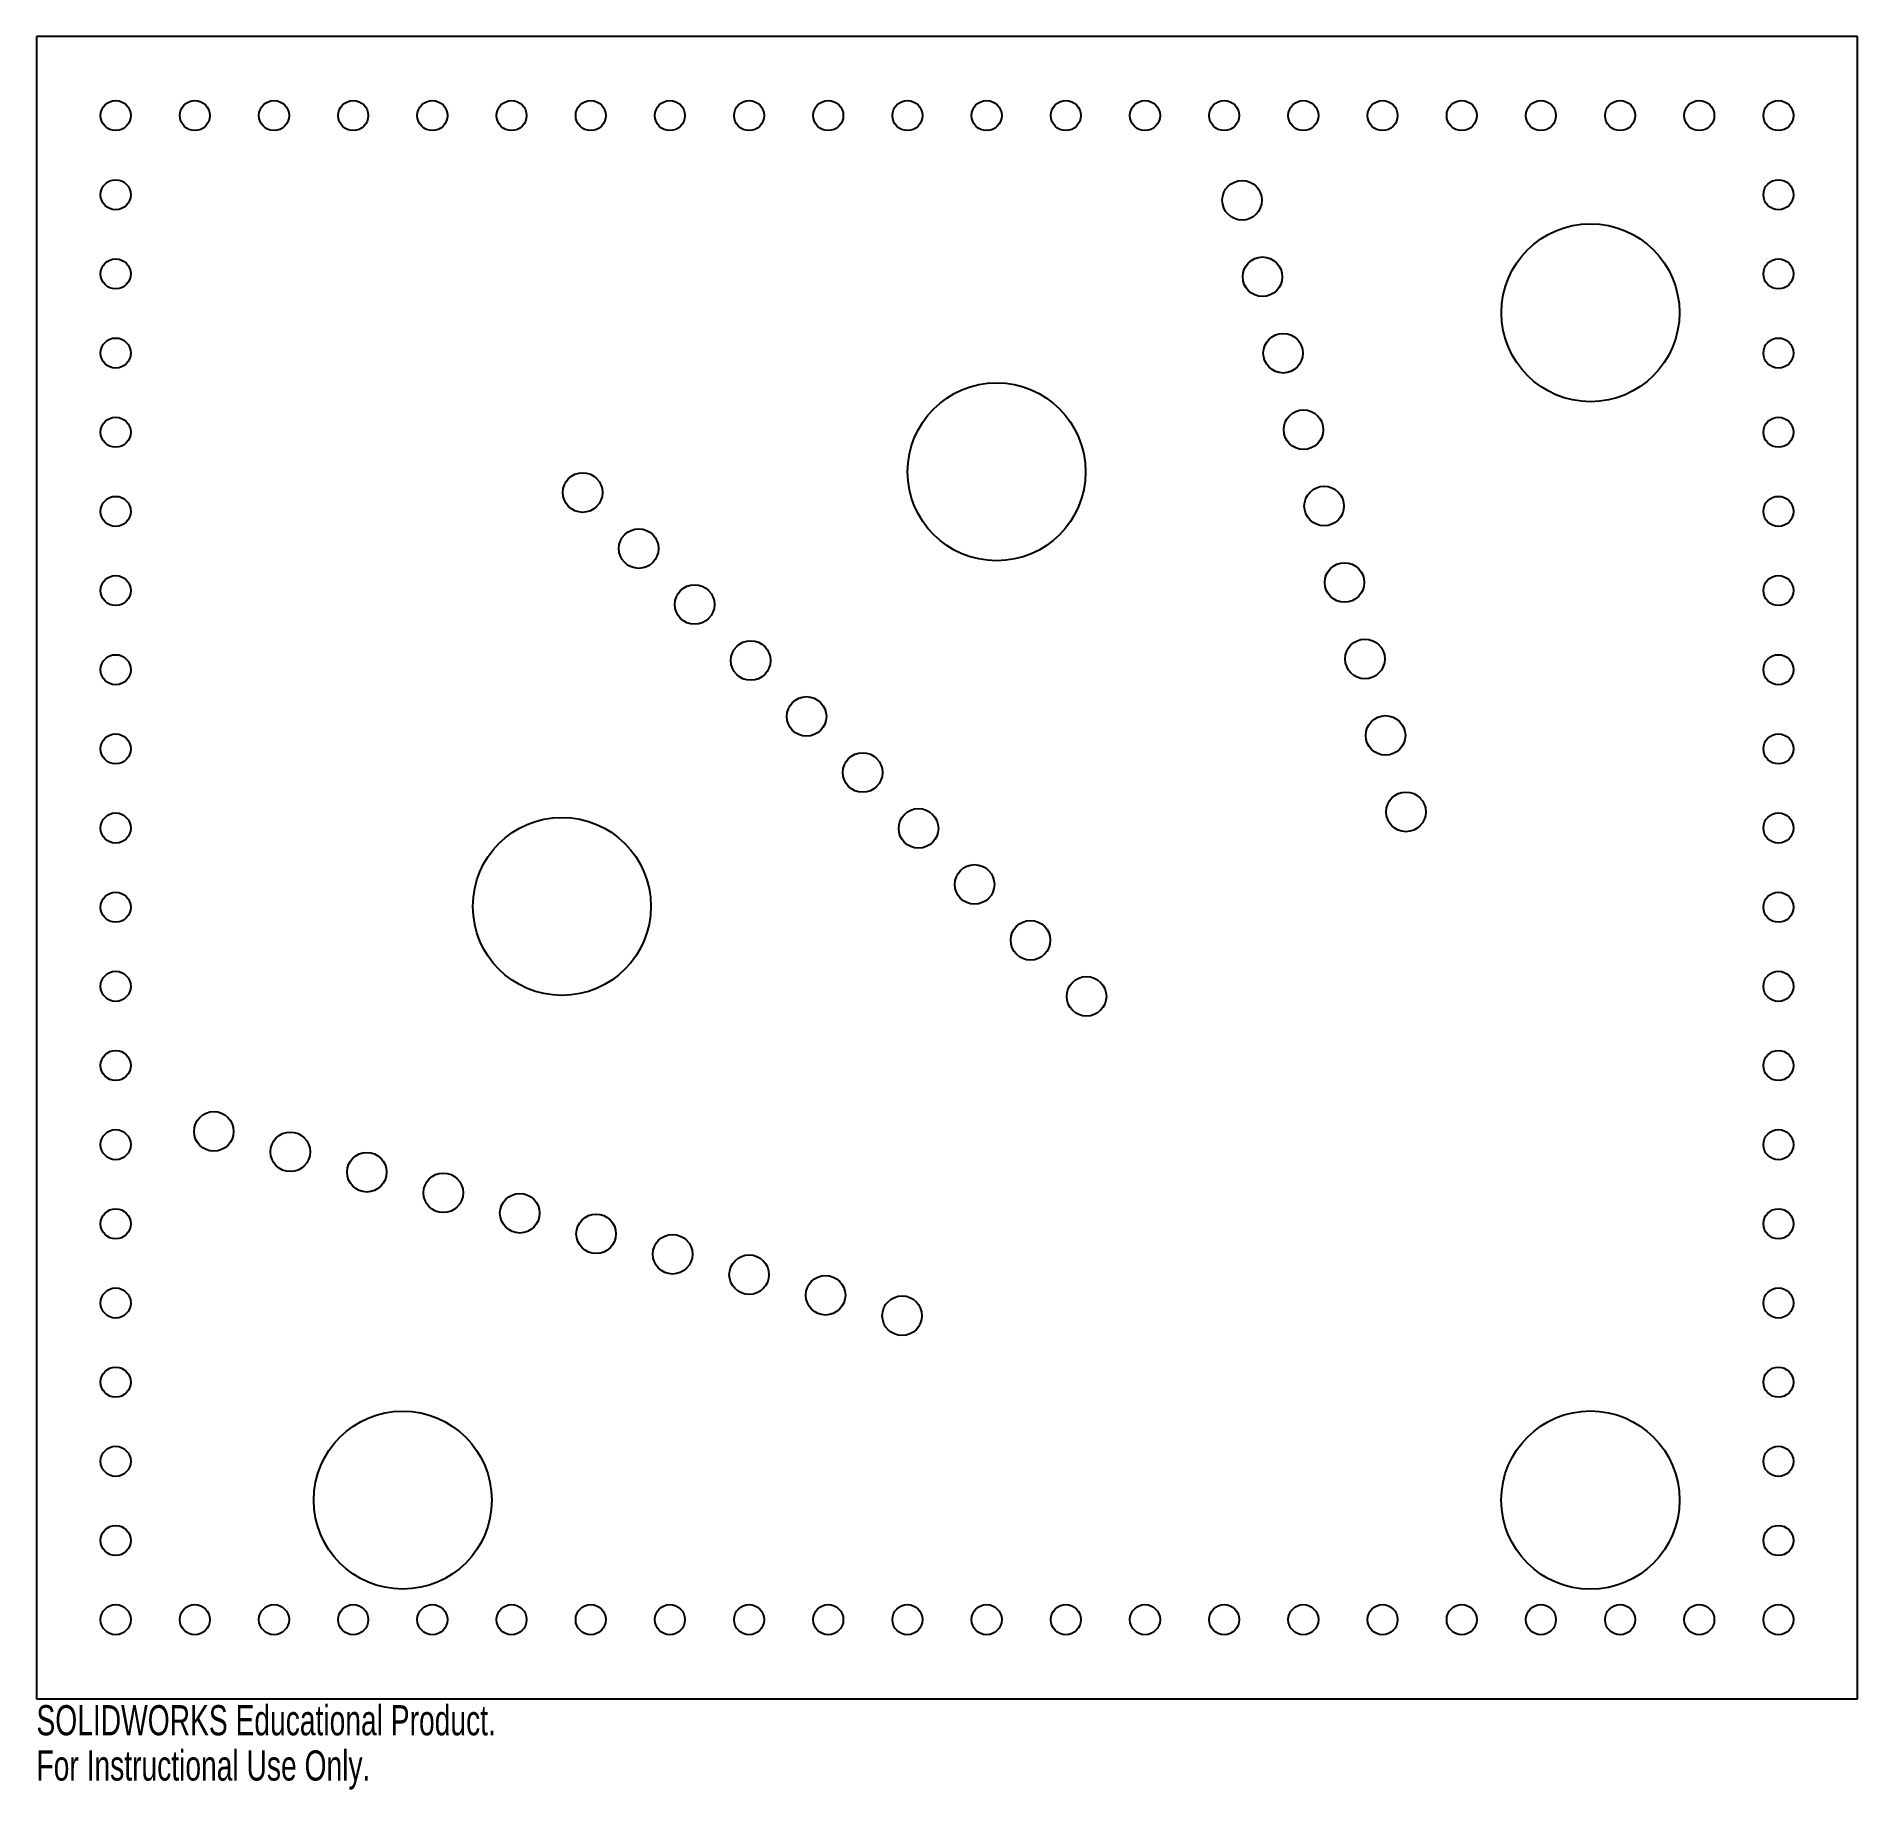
# Model space of a CAD drawing. Header units: inches. Extents: x -9.8 to 1.7, y -1.8 to 9.2.
import ezdxf

# ---------------------------------------------------------------- set-up
doc = ezdxf.new("R2010")
doc.units = ezdxf.units.IN
doc.header["$MEASUREMENT"] = 0
doc.styles.add('SLDTEXTSTYLE0', font='TXT', dxfattribs={"width": 0.7})

msp = doc.modelspace()

# ---------------------------------------------------------------- linework, layer by layer
at = {"color": 7, "linetype": 'Continuous', "lineweight": 25}
for p, q in [((1.687, 9.245), (-9.813, 9.245)), ((-9.813, 9.245), (-9.813, -1.255)), ((1.687, -1.255), (1.687, 9.245)), ((-9.813, -1.255), (1.687, -1.255))]:
    msp.add_line(p, q, dxfattribs=at)
for centre, radius in [((-9.313, 8.745), 0.095), ((-8.813, 8.745), 0.095), ((-8.313, 8.745), 0.095), ((-7.813, 8.745), 0.095), ((-7.313, 8.745), 0.095), ((-6.813, 8.745), 0.095), ((-6.313, 8.745), 0.095), ((-5.813, 8.745), 0.095), ((-5.313, 8.745), 0.095), ((-4.813, 8.745), 0.095), ((-4.313, 8.745), 0.095), ((-3.813, 8.745), 0.095), ((-3.313, 8.745), 0.095), ((-2.813, 8.745), 0.095), ((-2.313, 8.745), 0.095), ((-1.813, 8.745), 0.095), ((-1.313, 8.745), 0.095), ((-0.813, 8.745), 0.095), ((-0.313, 8.745), 0.095), ((0.187, 8.745), 0.095), ((0.687, 8.745), 0.095), ((1.187, 8.745), 0.095), ((-9.313, 8.245), 0.095), ((-2.2, 8.21), 0.125), ((1.187, 8.245), 0.095), ((0, 7.5), 0.562), ((-9.313, 7.745), 0.095), ((-2.071, 7.727), 0.125), ((1.187, 7.745), 0.095), ((-1.941, 7.244), 0.125), ((-9.313, 7.245), 0.095), ((1.187, 7.245), 0.095), ((-3.75, 6.495), 0.562), ((-9.313, 6.745), 0.095), ((-1.812, 6.761), 0.125), ((1.187, 6.745), 0.095), ((-6.364, 6.364), 0.125), ((-9.313, 6.245), 0.095), ((-1.682, 6.279), 0.125), ((1.187, 6.245), 0.095), ((-6.01, 6.01), 0.125), ((-1.553, 5.796), 0.125), ((-9.313, 5.745), 0.095), ((-5.657, 5.657), 0.125), ((1.187, 5.745), 0.095), ((-5.303, 5.303), 0.125), ((-1.424, 5.313), 0.125), ((-9.313, 5.245), 0.095), ((1.187, 5.245), 0.095), ((-4.95, 4.95), 0.125), ((-1.294, 4.83), 0.125), ((-9.313, 4.745), 0.095), ((1.187, 4.745), 0.095), ((-4.596, 4.596), 0.125), ((-1.165, 4.347), 0.125), ((-9.313, 4.245), 0.095), ((-6.495, 3.75), 0.562), ((-4.243, 4.243), 0.125), ((1.187, 4.245), 0.095), ((-3.889, 3.889), 0.125), ((-9.313, 3.745), 0.095), ((1.187, 3.745), 0.095), ((-3.536, 3.536), 0.125), ((-9.313, 3.245), 0.095), ((1.187, 3.245), 0.095), ((-3.182, 3.182), 0.125), ((-9.313, 2.745), 0.095), ((1.187, 2.745), 0.095), ((-8.693, 2.329), 0.125), ((-9.313, 2.245), 0.095), ((-8.21, 2.2), 0.125), ((1.187, 2.245), 0.095), ((-7.727, 2.071), 0.125), ((-7.244, 1.941), 0.125), ((-9.313, 1.745), 0.095), ((-6.761, 1.812), 0.125), ((1.187, 1.745), 0.095), ((-6.279, 1.682), 0.125), ((-5.796, 1.553), 0.125), ((-5.313, 1.424), 0.125), ((-4.83, 1.294), 0.125), ((-9.313, 1.245), 0.095), ((-4.347, 1.165), 0.125), ((1.187, 1.245), 0.095), ((-9.313, 0.745), 0.095), ((1.187, 0.745), 0.095), ((-7.5, 0), 0.562), ((0, 0), 0.563), ((-9.313, 0.245), 0.095), ((1.187, 0.245), 0.095), ((-9.313, -0.255), 0.095), ((1.187, -0.255), 0.095), ((-9.313, -0.755), 0.095), ((-8.813, -0.755), 0.095), ((-8.313, -0.755), 0.095), ((-7.813, -0.755), 0.095), ((-7.313, -0.755), 0.095), ((-6.813, -0.755), 0.095), ((-6.313, -0.755), 0.095), ((-5.813, -0.755), 0.095), ((-5.313, -0.755), 0.095), ((-4.813, -0.755), 0.095), ((-4.313, -0.755), 0.095), ((-3.813, -0.755), 0.095), ((-3.313, -0.755), 0.095), ((-2.813, -0.755), 0.095), ((-2.313, -0.755), 0.095), ((-1.813, -0.755), 0.095), ((-1.313, -0.755), 0.095), ((-0.813, -0.755), 0.095), ((-0.313, -0.755), 0.095), ((0.187, -0.755), 0.095), ((0.687, -0.755), 0.095), ((1.187, -0.755), 0.095)]:
    msp.add_circle(centre, radius, dxfattribs=at)

# ---------------------------------------------------------------- texts
at = {"color": 7, "linetype": 'Continuous', "char_height": 0.1903, "attachment_point": 1, "style": 'SLDTEXTSTYLE0'}
for s, insert in [('SOLIDWORKS Educational Product.', (-9.813, -1.295)), ('For Instructional Use Only.', (-9.813, -1.581))]:
    msp.add_mtext(s, dxfattribs=dict(at, insert=insert))

doc.saveas('drawing.dxf')
